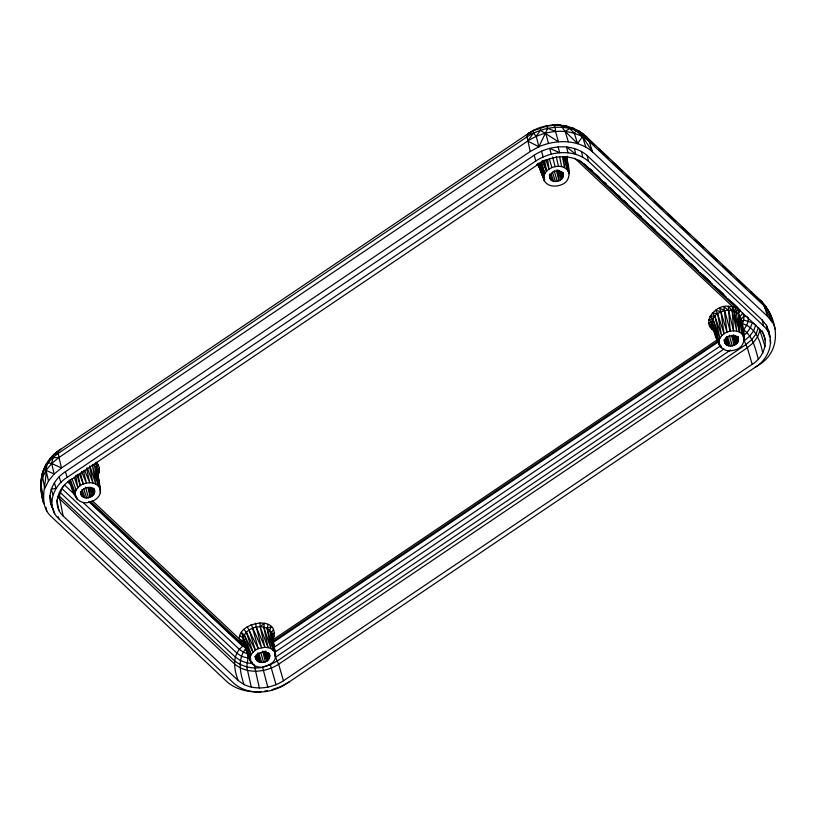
<?xml version="1.0" encoding="UTF-8"?>
<svg xmlns="http://www.w3.org/2000/svg" width="817" height="817" viewBox="0 0 817 817"><rect width="100%" height="100%" fill="white"/><g stroke="black" fill="none" stroke-linecap="round" stroke-linejoin="round"><path stroke-width="1.23" d="M272.418 641.314C285.715 607.899 218.793 626.608 245.968 648.504C237.206 658.859 240.035 672.881 244.028 684.575C256.701 690.457 271.928 688.21 283.468 680.786L752.181 364.331C764.12 357.284 770.768 339.208 759.289 328.71L584.186 164.135C571.502 153.392 552.221 155.261 538.914 163.88L70.211 480.335C58.262 487.381 51.614 505.468 63.093 515.956L238.196 680.541L244.028 684.575M97.325 472.665L96.192 462.187C99.745 465.516 100.358 470.96 98.091 475.177M75.848 497.584C70.711 483.858 96.886 476.219 100.491 490.169C101.022 496.573 94.843 501.168 89.135 502.292C75.91 505.754 72.008 490.077 69.302 480.6L74.582 492.927M80.464 493.06C82.18 502.016 97.683 497.41 94.261 488.903M256.497 659.881C253.75 652.538 267.751 648.453 269.681 655.918C269.773 663.904 255.67 665.15 255.098 656.511M563.281 174.879C561.35 167.424 547.349 171.509 550.107 178.852C554.151 184.948 565.936 179.781 562.964 172.448M724.271 341.179C725.986 350.136 741.489 345.54 738.068 337.033M741.152 320.999C740.447 303.914 710.453 308.979 711.709 324.706C715.569 334.776 717.786 353.986 732.941 350.422C749.26 347.776 743.858 330.262 741.213 319.008L743.848 316.485L747.208 316.547M748.301 317.69C748.617 322.878 745.778 327.883 741.836 331.099M45.558 467.794L43.781 469.561L42.004 473.87L44.761 488.556L48.469 480.999L54.147 474.023L51.675 463.484L53.728 454.589L60.693 449.238C52.962 453.966 46.64 460.9 46.069 470.367C46.334 485.87 37.643 504.824 51.726 517.018L226.83 681.603C236.093 689.814 248.838 692.52 260.94 691.733M574.678 158.202L732.675 306.702L732.195 310.593L733.574 330.865C738.18 330.854 743.46 333.346 744.297 338.299M75.562 495.378L64.441 484.93L61.878 488.597L59.284 496.103L234.387 660.687C244.712 668.97 262.216 671.125 272.827 662.291C278.199 657.532 275.053 648.514 268.068 647.677L263.809 627.119L264.34 623.238L260.133 626.69C252.218 626.608 242.639 632.082 242.976 640.896C247.408 649.893 247.439 667.346 260.899 667.193M43.352 471.715L43.781 469.561M47.672 462.82L46.028 464.27C41.095 476.883 39.369 490.854 43.904 503.895C37.868 485.482 40.186 465.159 56.097 452.853M775.466 329.578L769.144 312.012L764.263 305.997L589.159 141.412C575.158 121.662 545.215 124.899 527.057 136.858L58.344 453.312L52.727 457.724L48.04 462.728L44.424 468.161L46.069 470.367L54.147 474.023L61.51 467.988L58.947 457.52L58.344 453.312L58.947 450.484L529.396 132.783C546.614 121.284 571.849 122.346 586.851 137.185L761.944 301.769C778.805 320.08 782.472 351.576 757.849 365.495L286.553 683.686C271.152 693.756 248.634 695.941 233.958 683.4L58.865 518.815C45.446 506.714 53.207 485.533 67.127 477.434L535.829 160.98C551.23 150.91 573.748 148.735 588.424 161.276L763.527 325.86C776.936 337.962 769.175 359.133 755.265 367.231M248.501 654.039L246.785 666.958L251.248 687.138M268.18 624.607L267.077 628.283L270.917 648.688L263.809 627.119L260.133 626.69L260.02 622.738M741.182 325.391C744.001 322.021 744.696 317.078 742.745 313.105L740.304 316.23L741.918 333.826L738.456 313.83L738.364 308.591L728.182 299.012M741.121 321.99L743.736 320.101L752.304 322.705L750.394 327.913L746.861 332.764L742.765 336.236M755.796 324.941L753.662 330.742L749.73 336.144L744.267 340.76L747.33 347.776L752.181 364.331M267.823 687.23L262.533 667.04L270.345 664.691L277.402 660.922L746.105 344.468L751.936 339.545L756.123 333.785L758.39 327.597L759.922 330.487L757.594 336.829L753.305 342.732L747.33 347.776L278.628 664.231C265.668 672.626 246.908 674.454 234.55 663.986L57.476 496.859M566.641 159.009L567.529 156.711M579.028 160.091L735.749 307.406L734.258 311.226L736.771 331.222L732.195 310.593L728.335 306.283C715.314 304.373 700.046 323.103 714.834 331.416M42.239 476.117C39.737 482.418 40.646 490.18 42.984 496.43M97.723 472.563L99.419 468.223L97.376 470.684L99.715 487.769L96.467 467.927L92.883 464.332M48.04 462.728L51.675 463.484L61.51 467.988L530.223 151.533L538.903 146.733L547.727 128.351L546.287 125.838M95.671 463.31L94.619 465.547L98.111 485.696L92.352 464.944L95.814 484.103L89.962 466.15M42.413 477.822L46.069 470.367L51.675 463.484L58.947 457.52L527.649 141.075C545.664 129.29 572.002 126.747 589.159 141.412L592.539 151.88L767.643 316.465L772.576 322.562C770.829 309.255 760.208 300.38 750.823 291.955M770.125 336.931L768.909 331.263L766.458 325.289L762.261 320.101L587.157 155.516C572.36 142.873 549.667 145.069 534.144 155.22L65.431 471.675C53.769 479.099 45.823 494.387 52.257 507.745L49.868 495.776L51.675 501.342M540.303 127.432L540.405 130.301L536.218 136.337L538.903 146.733C555.999 139.401 577.885 139.135 592.539 151.88L582.501 136.592L573.197 128.136L569.5 127.585M740.508 310.194L738.456 313.83L739.62 332.233L732.675 306.702L728.335 306.283L730.235 331.181C723.791 332.223 716.458 338.749 719.654 345.714L711.709 324.706L708.605 323.195L711.791 321.745L718.95 340.73L712.853 318.783L709.983 316.261L714.824 316.026L721.636 335.777L717.581 313.657L715.549 310.256L720.931 311.818L726.987 332.162L723.842 306.773L728.488 310.235L733.574 330.865L730.235 331.181L724.648 310.654L719.481 308.121L720.931 311.818L724.056 333.724L717.581 313.657L712.312 313.034L714.824 316.026L719.9 338.167L712.853 318.783L708.717 319.723L711.791 321.745L718.868 343.303L711.709 324.706L709.636 326.432L712.628 327.474L713.854 329.057M739.62 332.233L736.137 312.104L738.364 308.591L739.793 309.663M263.809 627.119L267.077 628.283L273.215 650.281L271.55 632.47L273.429 629.529M98.357 464.985L96.467 467.927L98.111 485.696M589.159 141.412L586.851 137.185L578.579 130.853L581.949 133.426L582.501 136.592L577.568 143.578L574.392 133.222L576.138 130.495M71.6 484.951L69.751 483.204L70.711 481.867L67.637 481.683L71.345 485.175M566.273 156.884L569.204 173.715C565.589 159.775 539.414 167.414 544.551 181.129C547.921 186.644 555.591 187.083 561.085 184.867C573.33 180.69 568.489 166.045 566.498 156.895M274.512 632.736L272.469 635.197L274.808 652.344L271.55 632.47L267.077 628.283L271.295 626.772L269.722 630.121L273.215 650.281M272.807 640.528L272.418 638.128L274.461 636.167M40.993 485.38L43.219 496.317M97.305 473.646L99.337 471.705M565.946 157.467L567.304 156.19M534.614 129.77L527.649 134.039L527.057 136.858L530.223 151.533M529.396 132.783L527.649 134.039L533.44 133.161L536.218 136.337M574.392 133.222L569.612 128.473L565.231 131.466L568.295 141.801M273.266 639.609L717.918 339.392M273.041 641.457L718.061 340.995M273.358 642.325L719.011 341.435M273.777 647.544L720.308 346.061M275.349 651.956L724.005 349.043M730.541 350.033L275.564 657.215L278.628 664.231L283.468 680.786M90.871 501.648L240.178 641.988L243.68 643.449L244.589 645.032C231.64 652.803 233.396 668.235 238.196 680.541M289.147 681.94L280.466 686.74L272.092 689.65M240.178 641.988L242.976 640.896L250.247 657.185L250.952 662.168L245.008 646.176M89.206 501.495L241.138 644.296L243.68 643.449L250.165 659.758L242.976 640.896L239.871 639.425L92.096 500.525M53.728 454.589L58.344 453.312M264.677 691.111L267.169 690.692M52.727 457.724L58.947 457.52M245.815 646.451L242.741 646.267L88.941 501.72M558.399 125.083L567.141 126.257L569.612 128.473M250.676 658.829L241.648 656.408L236.981 653.181L61.878 488.597M252.872 663.547L246.846 662.873L240.412 660.596L235.214 656.991L60.111 492.416M552.384 125.052L560.585 125.287L565.231 131.466L577.568 143.578M539.955 166.944L536.83 164.82L538.526 165.116M241.138 644.296L244.589 645.032M732.675 306.702L738.364 308.591M714.466 329.854L711.76 329.241L712.628 327.474L718.378 341.016M564.169 125.941L567.366 126.931M247.51 653.692L243.548 652.283L239.544 649.515L82.977 502.353M547.727 128.351L555.499 131.404L558.43 141.739L540.405 130.301M742.408 323.716C755.572 327.362 760.423 341.006 762.721 353.087M536.83 164.82L539.935 166.188M538.903 146.733L527.649 141.075L533.44 133.161L533.583 130.608L546.828 126.145L553.752 125.246L555.182 127.391L555.499 131.404M752.304 322.705L754.918 324.38M240.065 635.932L243.139 637.934L251.197 654.621L250.247 657.185L241.413 632.47L244.283 634.983L252.933 652.232L251.197 654.621L244.283 634.983M67.637 481.683L69.751 483.204M586.851 137.185L583.134 134.345L595.174 145.661M758.227 298.92L761.944 301.769L772.576 322.562M762.802 303.863L765.795 306.232L764.263 305.997L767.643 316.465M743.521 329.67C753.019 336.584 755.296 348.563 758.309 359.143M598.881 149.143L608.144 157.855M612.781 162.205L622.043 170.916M626.67 175.267L635.932 183.978M640.569 188.329L648.912 196.172M654.468 201.39L662.801 209.234M667.438 213.584L675.771 221.417M681.337 226.646L689.671 234.479M695.226 239.708L703.57 247.541M709.125 252.77L717.469 260.603M723.025 265.831L731.358 273.664M736.924 278.893L746.187 287.604M590.415 169.119L592.274 170.865M595.981 174.348L599.678 177.83M604.314 182.181L606.173 183.927M609.87 187.41L613.577 190.892M618.214 195.243L620.062 196.989M623.769 200.471L627.476 203.954M632.113 208.304L633.961 210.051M636.739 212.665L641.376 217.016M650.638 225.727L655.275 230.077M664.538 238.789L669.164 243.139M677.507 250.982L683.063 256.201M691.407 264.044L696.033 268.395M702.518 274.492L709.932 281.457M718.266 289.289L723.831 294.518M732.165 302.351L737.731 307.58M584.584 164.043L684.636 258.09M686.484 259.837L698.535 271.152M700.383 272.898L712.424 284.214M714.283 285.96L726.323 297.276M768.48 311.277L769.144 312.012M243.823 629.264L246.336 632.246L255.353 650.179L252.933 652.232L246.336 632.246M247.132 626.527L258.284 648.616L264.861 647.319L268.068 647.677L260.133 626.69L264.861 647.319L256.293 627.037L255.507 623.146M251.115 624.433L261.532 647.636L256.293 627.037M256.609 654.642L260.102 662.383L257.835 652.987M724.73 339.678L727.293 345.387L725.251 338.432M724.107 340.046L726.058 344.539L724.168 339.903M81.496 471.501L86.428 483.061L83.446 470.919M76.012 496.287L77.441 499.657L76.093 496.093M719.808 344.396L721.248 347.776L720.655 345.479M538.015 164.043L544.714 179.822M542.161 160.775L546.532 171.192L544.602 160.163M255.129 656.286L256.078 658.594M245.059 646.165L249.736 657.46M251.605 661.974L252.545 664.231L251.646 661.862M84.631 470.326L89.768 482.735L86.51 468.182M50.45 502.22L52.492 507.194M549.535 176.482L550.954 179.954L549.371 175.338M255.466 656.357L257.355 660.994M80.362 491.773L82.251 496.409M725.077 339.698L727.293 345.387M549.535 173.98L552.19 180.812M255.925 655.02L258.58 661.841M81.271 491.568L83.477 497.257M537.974 164.064L544.551 181.129L537.943 163.686L543.765 178.729L538.638 163.226M69.292 480.151L75.062 495.184M538.914 163.175L543.856 176.155L540.078 162.818M717.438 337.697L719.552 343.303M720.4 345.54L721.248 347.776M539.363 165.269L540.64 168.629M247.612 651.19L248.95 654.744M70.272 479.61L75.144 492.61M87.327 467.947L92.964 483.092L89.523 466.18M540.609 162.266L544.796 173.582L541.446 161.97M79.341 473.635L83.181 484.032L80.464 473.114M725.813 337.595L728.815 345.928L726.538 336.533M551.138 174.205L553.712 181.343M257.1 654.049L260.102 662.383M82.006 489.465L85.009 497.798M72.008 478.68L76.093 490.037M74.296 477.22L77.829 487.647L75.685 475.392M271.55 632.47L275.595 654.754L273.327 642.877M732.532 335.358L735.617 344.59L734.667 335.879M263.82 651.803L266.904 661.045L265.831 651.088M762.353 330.956L765.325 340.056M52.911 508.194L54.688 513.668M738.384 339.463L738.017 336.982L738.384 339.463C736.454 332.008 722.453 336.093 725.2 343.426M727.447 336.635L730.521 346.122M552.343 172.05L555.427 181.537M258.744 653.089L261.818 662.577M94.578 491.334C92.648 483.878 78.646 487.963 81.394 495.306M83.64 488.505L86.714 497.992M759.922 330.487L765.11 346.582M58.16 516.64L58.865 518.815M543.152 160.571L546.532 171.192M52.982 494.796L51.185 489.169L56.118 488.413L54.341 482.745M582.501 136.592L585.789 146.999M546.001 159.734L548.953 169.15L547.666 159.448M76.921 475.004L80.25 485.594L77.952 474.371M270.345 664.691L276.044 684.758M249.154 629.917L255.353 650.179L258.284 648.616L252.545 628.14M59.171 476.811L60.907 482.53M534.144 155.22L535.829 160.98M65.431 471.675L67.127 477.434M549.484 159.244L551.884 167.577M729.264 335.236L732.308 345.948M554.161 170.661L557.204 181.364M260.899 652.885L263.605 662.403M85.458 487.106L88.502 497.819M559.502 170.784L561.81 178.913L560.493 171.386M90.799 487.238L93.097 495.368L91.78 487.841M541.528 151.145L543.152 156.935M545.654 133.059L548.462 143.414M551.23 154.137L549.657 148.316L559.635 152.718L558.134 146.897M552.629 156.997L555.131 166.607M274.931 654.999L275.513 657.328L274.931 653.723M259.357 688.037L254.179 664.711M567.968 152.769L566.528 146.937L575.791 154.27L574.422 148.459M731.695 335.797L734.044 345.428M556.306 170.018L558.94 180.843L557.582 170.007M262.696 651.047L265.341 661.882M87.889 487.667L90.238 497.298L89.022 487.667M556.214 156.66L558.471 166.28M771.994 318.947L772.821 322.592M581.418 151.359L582.725 157.15M46.069 470.367L48.469 480.999M762.261 320.101L763.527 325.86M587.157 155.516L588.424 161.276M63.093 515.956L59.284 496.103M769.982 339.954L770.707 343.324M766.458 325.289L767.694 331.008M56.771 500.167L59.049 510.717M45.987 507.245L46.783 510.911M559.655 157.038L561.667 166.637M733.595 334.786L735.617 344.59M558.491 170.202L560.513 180.006M264.882 651.241L266.904 661.045M90.033 487.882L91.81 496.46M97.529 474.83L97.989 477.189M98.438 479.548L100.491 490.169L97.376 470.684M272.418 638.128L272.878 640.497M562.494 156.935L564.516 167.648L563.822 156.609M565.691 156.68L568.418 171.315L566.181 156.884M735.596 335.971L736.903 343.497M266.883 652.426L268.201 659.942M564.659 156.752L566.824 169.242L565.313 156.803M741.325 323.256L741.734 325.769M742.153 328.291L742.561 330.803M742.98 333.326L743.388 335.838M743.807 338.361L744.216 340.873M740.304 316.23L743.521 335.899M98.469 480.805L98.857 483.194M99.245 485.584L99.633 487.974M100.021 490.363L100.409 492.743M273.195 642.928L273.583 645.328M274.165 648.923L274.543 651.323M736.914 336.134L737.833 342.211M561.81 171.56L562.739 177.636M268.211 652.589L269.13 658.665M93.107 488.015L94.026 494.091M737.822 337.094L738.343 340.842M566.447 156.915L567.948 167.812M568.285 170.242L568.622 172.663M562.729 172.51L563.24 176.258M269.12 653.549L269.641 657.297M94.016 488.964L94.537 492.712M768.909 331.263L769.4 336.635M735.749 307.406L736.137 312.104M269.681 655.918L269.314 653.437L269.681 655.918"/></g></svg>
